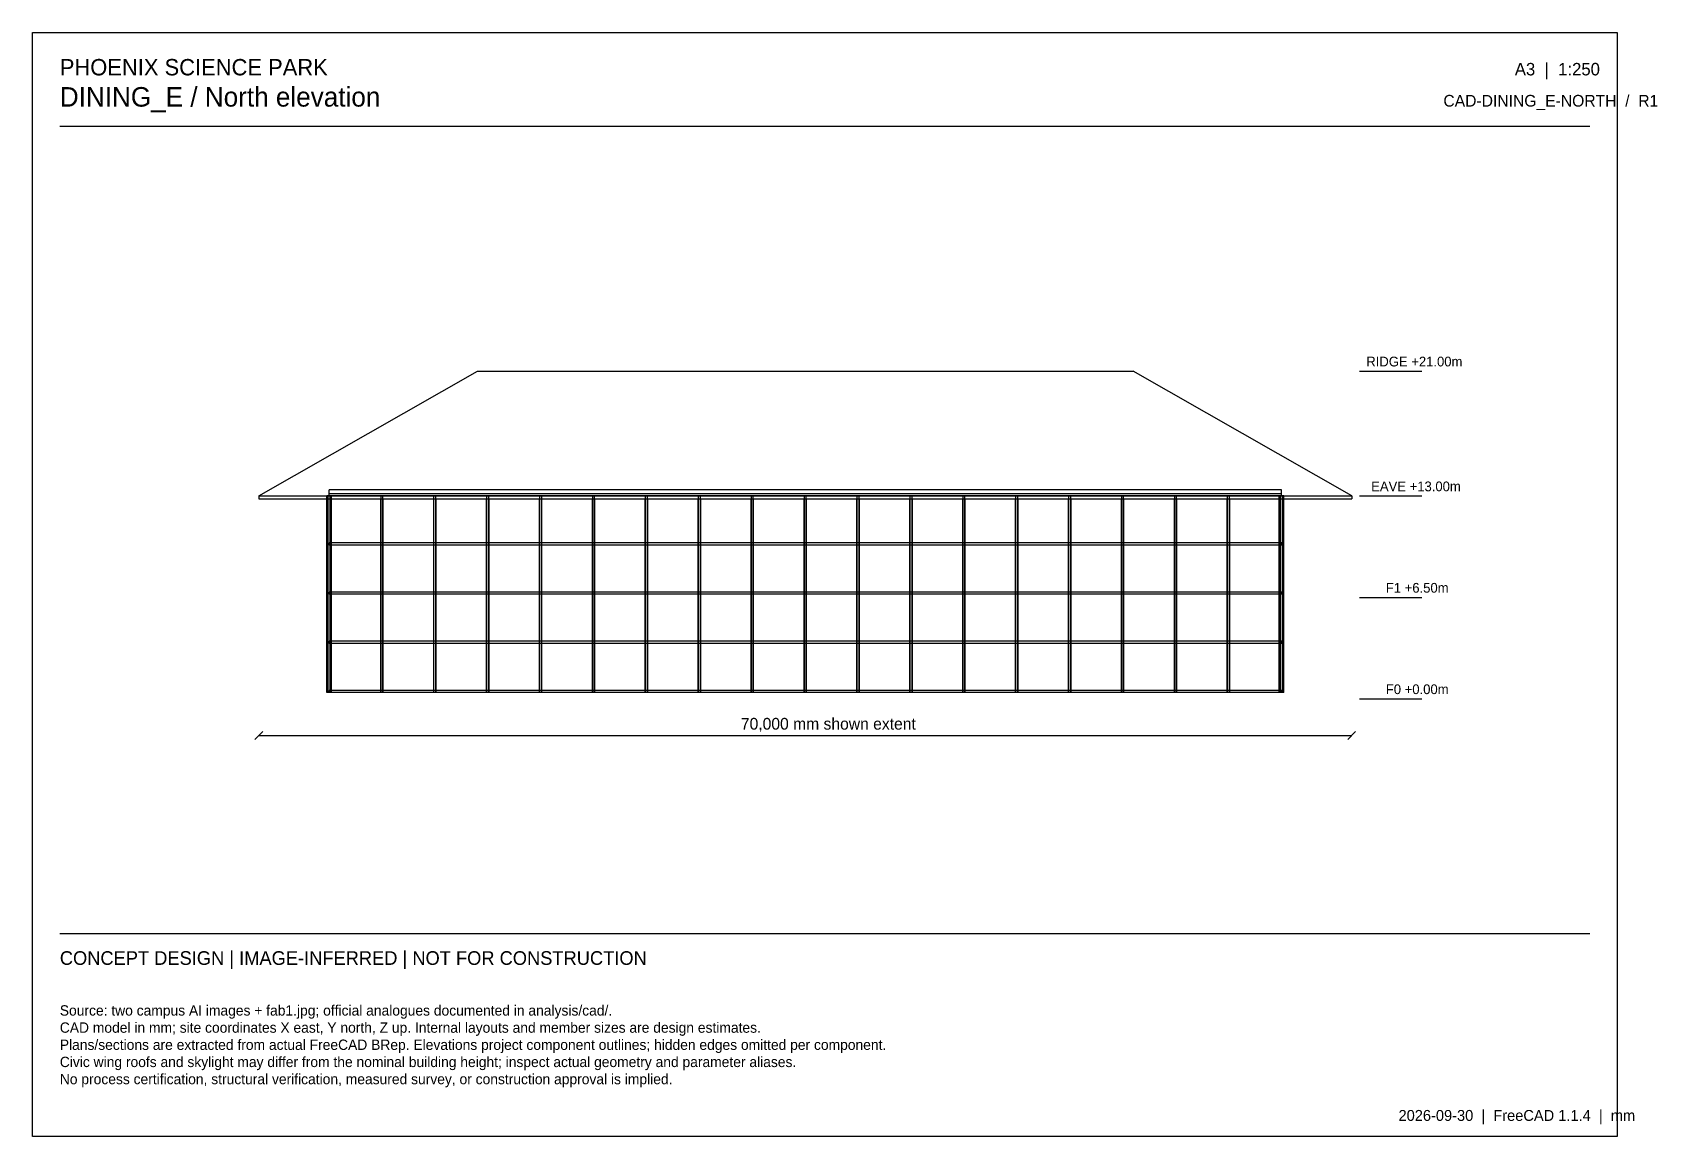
# Model space of a CAD drawing. Header units: millimetres. Extents: x 1750 to 105839, y 1750 to 72500.
import ezdxf

# ---------------------------------------------------------------- set-up
doc = ezdxf.new("R2010")
doc.units = ezdxf.units.MM

msp = doc.modelspace()

# ---------------------------------------------------------------- linework, layer by layer
at = {"layer": 'dimension'}
for p, q in [((16000, 27200), (16500, 27700)), ((16250, 27450), (86250, 27450)), ((86000, 27200), (86500, 27700))]:
    msp.add_line(p, q, dxfattribs=at)
at = {"layer": 'envelope'}
for p, q in [((20600, 30200), (20600, 42800)), ((20900, 42800), (20600, 42800)), ((20690, 30200), (20690, 42800)), ((20810, 42800), (20690, 42800)), ((20750, 42800), (20750, 42940)), ((81750, 42940), (20750, 42940)), ((20810, 30200), (20810, 42800)), ((20900, 30200), (20900, 42800)), ((24078.89, 30200), (24078.89, 42800)), ((24198.89, 42800), (24078.89, 42800)), ((24198.89, 30200), (24198.89, 42800)), ((27467.78, 30200), (27467.78, 42800)), ((27587.78, 42800), (27467.78, 42800)), ((27587.78, 30200), (27587.78, 42800)), ((30856.67, 30200), (30856.67, 42800)), ((30976.67, 42800), (30856.67, 42800)), ((30976.67, 30200), (30976.67, 42800)), ((34245.56, 30200), (34245.56, 42800)), ((34365.56, 42800), (34245.56, 42800)), ((34365.56, 30200), (34365.56, 42800)), ((37634.44, 30200), (37634.44, 42800)), ((37754.44, 42800), (37634.44, 42800)), ((37754.44, 30200), (37754.44, 42800)), ((41023.33, 30200), (41023.33, 42800)), ((41143.33, 42800), (41023.33, 42800)), ((41143.33, 30200), (41143.33, 42800)), ((44412.22, 30200), (44412.22, 42800)), ((44532.22, 42800), (44412.22, 42800)), ((44532.22, 30200), (44532.22, 42800)), ((47801.11, 30200), (47801.11, 42800)), ((47921.11, 42800), (47801.11, 42800)), ((47921.11, 30200), (47921.11, 42800)), ((51190, 30200), (51190, 42800)), ((51310, 42800), (51190, 42800)), ((51310, 30200), (51310, 42800)), ((54578.89, 30200), (54578.89, 42800)), ((54698.89, 42800), (54578.89, 42800)), ((54698.89, 30200), (54698.89, 42800)), ((57967.78, 30200), (57967.78, 42800)), ((58087.78, 42800), (57967.78, 42800)), ((58087.78, 30200), (58087.78, 42800)), ((61356.67, 30200), (61356.67, 42800)), ((61476.67, 42800), (61356.67, 42800)), ((61476.67, 30200), (61476.67, 42800)), ((64745.56, 30200), (64745.56, 42800)), ((64865.56, 42800), (64745.56, 42800)), ((64865.56, 30200), (64865.56, 42800)), ((68134.44, 30200), (68134.44, 42800)), ((68254.44, 42800), (68134.44, 42800)), ((68254.44, 30200), (68254.44, 42800)), ((71523.33, 30200), (71523.33, 42800)), ((71643.33, 42800), (71523.33, 42800)), ((71643.33, 30200), (71643.33, 42800)), ((74912.22, 30200), (74912.22, 42800)), ((75032.22, 42800), (74912.22, 42800)), ((75032.22, 30200), (75032.22, 42800)), ((78301.11, 30200), (78301.11, 42800)), ((78421.11, 42800), (78301.11, 42800)), ((78421.11, 30200), (78421.11, 42800)), ((81600, 30200), (81600, 42800)), ((81900, 42800), (81600, 42800)), ((81690, 30200), (81690, 42800)), ((81810, 42800), (81690, 42800)), ((81750, 42800), (81750, 42940)), ((81810, 30200), (81810, 42800)), ((81900, 30200), (81900, 42800)), ((20750, 39650), (20750, 39790)), ((81750, 39790), (20750, 39790)), ((81750, 39650), (20750, 39650)), ((81750, 39650), (81750, 39790)), ((20750, 36500), (20750, 36640)), ((81750, 36640), (20750, 36640)), ((81750, 36500), (20750, 36500)), ((81750, 36500), (81750, 36640)), ((20750, 33350), (20750, 33490)), ((81750, 33490), (20750, 33490)), ((81750, 33350), (20750, 33350)), ((81750, 33350), (81750, 33490)), ((20900, 30200), (20600, 30200)), ((20810, 30200), (20690, 30200)), ((20750, 30200), (20750, 30340)), ((81750, 30340), (20750, 30340)), ((81750, 30200), (20750, 30200)), ((24198.89, 30200), (24078.89, 30200)), ((27587.78, 30200), (27467.78, 30200)), ((30976.67, 30200), (30856.67, 30200)), ((34365.56, 30200), (34245.56, 30200)), ((37754.44, 30200), (37634.44, 30200)), ((41143.33, 30200), (41023.33, 30200)), ((44532.22, 30200), (44412.22, 30200)), ((47921.11, 30200), (47801.11, 30200)), ((51310, 30200), (51190, 30200)), ((54698.89, 30200), (54578.89, 30200)), ((58087.78, 30200), (57967.78, 30200)), ((61476.67, 30200), (61356.67, 30200)), ((64865.56, 30200), (64745.56, 30200)), ((68254.44, 30200), (68134.44, 30200)), ((71643.33, 30200), (71523.33, 30200)), ((75032.22, 30200), (74912.22, 30200)), ((78421.11, 30200), (78301.11, 30200)), ((81900, 30200), (81600, 30200)), ((81810, 30200), (81690, 30200)), ((81750, 30200), (81750, 30340))]:
    msp.add_line(p, q, dxfattribs=at)
at = {"layer": 'frame'}
for p, q in [((1750, 72500), (103250, 72500)), ((1750, 1750), (1750, 72500)), ((103250, 72500), (103250, 1750)), ((3500, 66500), (101500, 66500)), ((3500, 14750), (101500, 14750)), ((103250, 1750), (1750, 1750))]:
    msp.add_line(p, q, dxfattribs=at)
at = {"layer": 'glazing'}
for p, q in [((20830, 30200), (20830, 42600)), ((24058.89, 42600), (20830, 42600)), ((24058.89, 30200), (24058.89, 42600)), ((24218.89, 30200), (24218.89, 42600)), ((27447.78, 42600), (24218.89, 42600)), ((27447.78, 30200), (27447.78, 42600)), ((27607.78, 30200), (27607.78, 42600)), ((30836.67, 42600), (27607.78, 42600)), ((30836.67, 30200), (30836.67, 42600)), ((30996.67, 30200), (30996.67, 42600)), ((34225.56, 42600), (30996.67, 42600)), ((34225.56, 30200), (34225.56, 42600)), ((34385.56, 30200), (34385.56, 42600)), ((37614.44, 42600), (34385.56, 42600)), ((37614.44, 30200), (37614.44, 42600)), ((37774.44, 30200), (37774.44, 42600)), ((41003.33, 42600), (37774.44, 42600)), ((41003.33, 30200), (41003.33, 42600)), ((41163.33, 30200), (41163.33, 42600)), ((44392.22, 42600), (41163.33, 42600)), ((44392.22, 30200), (44392.22, 42600)), ((44552.22, 30200), (44552.22, 42600)), ((47781.11, 42600), (44552.22, 42600)), ((47781.11, 30200), (47781.11, 42600)), ((47941.11, 30200), (47941.11, 42600)), ((51170, 42600), (47941.11, 42600)), ((51170, 30200), (51170, 42600)), ((51330, 30200), (51330, 42600)), ((54558.89, 42600), (51330, 42600)), ((54558.89, 30200), (54558.89, 42600)), ((54718.89, 30200), (54718.89, 42600)), ((57947.78, 42600), (54718.89, 42600)), ((57947.78, 30200), (57947.78, 42600)), ((58107.78, 30200), (58107.78, 42600)), ((61336.67, 42600), (58107.78, 42600)), ((61336.67, 30200), (61336.67, 42600)), ((61496.67, 30200), (61496.67, 42600)), ((64725.56, 42600), (61496.67, 42600)), ((64725.56, 30200), (64725.56, 42600)), ((64885.56, 30200), (64885.56, 42600)), ((68114.44, 42600), (64885.56, 42600)), ((68114.44, 30200), (68114.44, 42600)), ((68274.44, 30200), (68274.44, 42600)), ((71503.33, 42600), (68274.44, 42600)), ((71503.33, 30200), (71503.33, 42600)), ((71663.33, 30200), (71663.33, 42600)), ((74892.22, 42600), (71663.33, 42600)), ((74892.22, 30200), (74892.22, 42600)), ((75052.22, 30200), (75052.22, 42600)), ((78281.11, 42600), (75052.22, 42600)), ((78281.11, 30200), (78281.11, 42600)), ((78441.11, 30200), (78441.11, 42600)), ((81670, 42600), (78441.11, 42600)), ((81670, 30200), (81670, 42600)), ((24058.89, 30200), (20830, 30200)), ((27447.78, 30200), (24218.89, 30200)), ((30836.67, 30200), (27607.78, 30200)), ((34225.56, 30200), (30996.67, 30200)), ((37614.44, 30200), (34385.56, 30200)), ((41003.33, 30200), (37774.44, 30200)), ((44392.22, 30200), (41163.33, 30200)), ((47781.11, 30200), (44552.22, 30200)), ((51170, 30200), (47941.11, 30200)), ((54558.89, 30200), (51330, 30200)), ((57947.78, 30200), (54718.89, 30200)), ((61336.67, 30200), (58107.78, 30200)), ((64725.56, 30200), (61496.67, 30200)), ((68114.44, 30200), (64885.56, 30200)), ((71503.33, 30200), (68274.44, 30200)), ((74892.22, 30200), (71663.33, 30200)), ((78281.11, 30200), (75052.22, 30200)), ((81670, 30200), (78441.11, 30200))]:
    msp.add_line(p, q, dxfattribs=at)
at = {"layer": 'grid'}
for p, q in [((86750, 50800), (90750, 50800)), ((86750, 42800), (90750, 42800)), ((86750, 36300), (90750, 36300)), ((86750, 29800), (90750, 29800))]:
    msp.add_line(p, q, dxfattribs=at)
at = {"layer": 'roof'}
for p, q in [((16250, 42800), (30250, 50800)), ((30250, 50800), (72250, 50800)), ((86250, 42800), (72250, 50800)), ((16250, 42800), (16250, 42620)), ((16250, 42800), (86250, 42800)), ((20750, 42800), (20750, 43200)), ((81750, 43200), (20750, 43200)), ((81750, 42800), (20750, 42800)), ((81750, 42800), (81750, 43200)), ((86250, 42800), (86250, 42620)), ((16250, 42620), (86250, 42620))]:
    msp.add_line(p, q, dxfattribs=at)

# ---------------------------------------------------------------- texts
at = {"layer": 'annotation'}
for s, height, p in [('PHOENIX SCIENCE PARK', 1050, (3500, 69750)), ('A3  |  1:250', 800, (96700, 69750)), ('DINING_E / North elevation', 1250, (3500, 67750)), ('CAD-DINING_E-NORTH  /  R1', 750, (92125, 67750)), ('RIDGE +21.00m', 625, (87187.5, 51100)), ('EAVE +13.00m', 625, (87500, 43100)), ('F1 +6.50m', 625, (88437.5, 36600)), ('F0 +0.00m', 625, (88437.5, 30100)), ('70,000 mm shown extent', 750, (47125, 27825)), ('CONCEPT DESIGN | IMAGE-INFERRED | NOT FOR CONSTRUCTION', 875, (3500, 12750)), ('Source: two campus AI images + fab1.jpg; official analogues documented in analysis/cad/.', 662.5, (3500, 9500)), ('CAD model in mm; site coordinates X east, Y north, Z up. Internal layouts and member sizes are design estimates.', 662.5, (3500, 8400)), ('Plans/sections are extracted from actual FreeCAD BRep. Elevations project component outlines; hidden edges omitted per component.', 662.5, (3500, 7300)), ('Civic wing roofs and skylight may differ from the nominal building height; inspect actual geometry and parameter aliases.', 662.5, (3500, 6200)), ('No process certification, structural verification, measured survey, or construction approval is implied.', 662.5, (3500, 5100)), ('2026-09-30  |  FreeCAD 1.1.4  |  mm', 700, (89250, 2750))]:
    msp.add_text(s, height=height, dxfattribs=at).set_placement(p)

doc.saveas('drawing.dxf')
